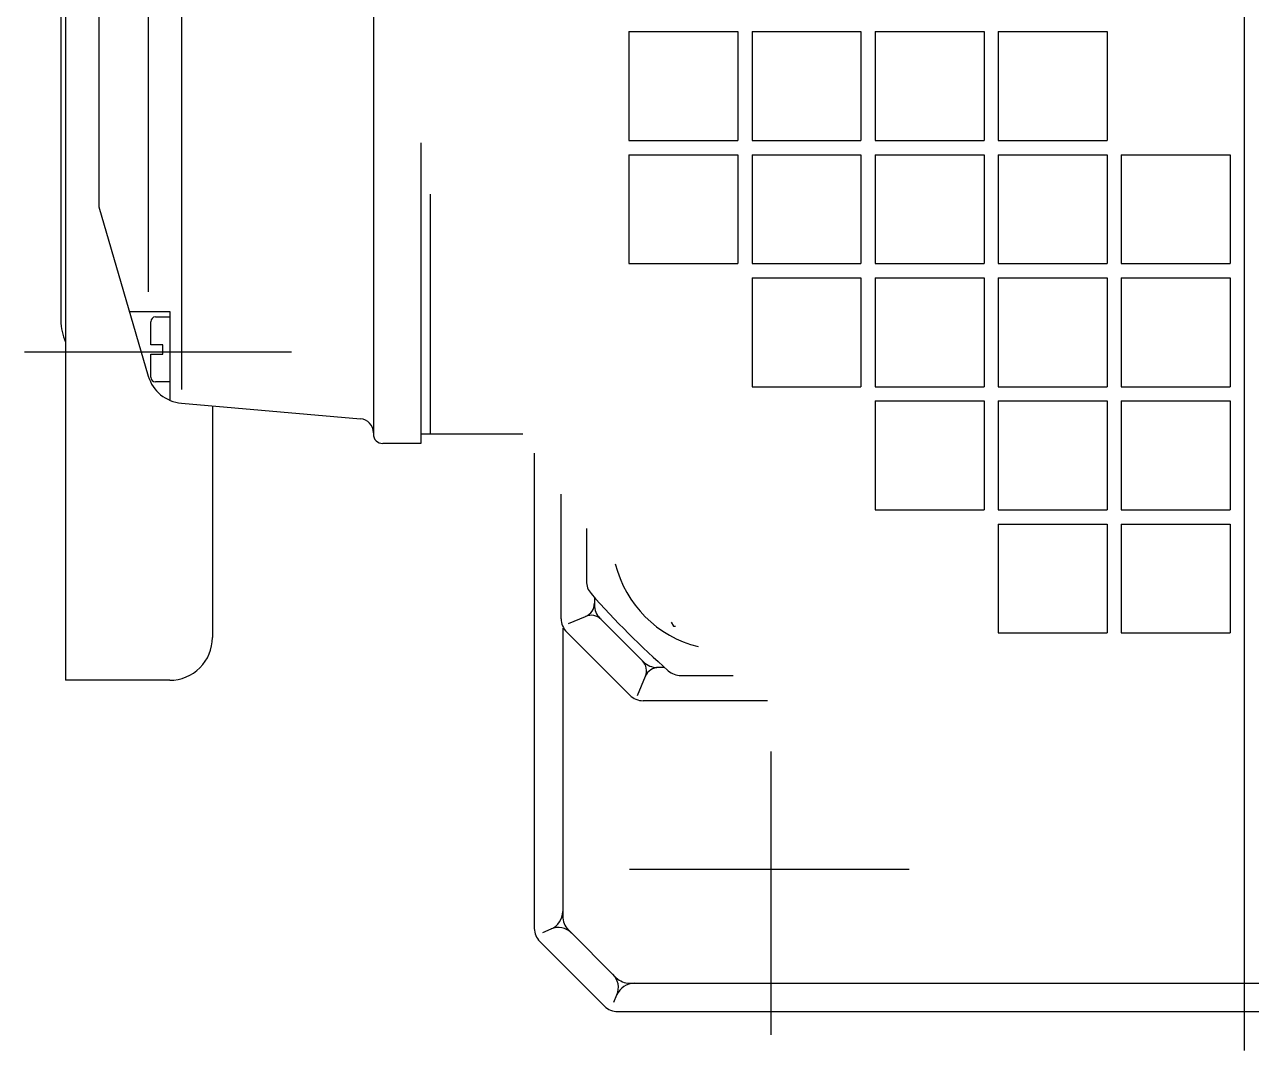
# Model space of a CAD drawing. Extents: x 226317 to 226469, y 8188101 to 8188260.
# Drawn here: x 226393.7761 to 226393.9057, y 8188235.7505 to 8188235.8589 of the extents above; entities that cross this region are included whole.
import ezdxf

# ---------------------------------------------------------------- set-up
doc = ezdxf.new("R2010")
doc.units = 0
doc.header["$LTSCALE"] = 15
doc.layers.get('0').update_dxf_attribs({"color": 250})
doc.layers.add('A-SANITARIOS', color=250, linetype='Continuous')

# ---------------------------------------------------------------- blocks, each defined once
blk = doc.blocks.new('BOMBAS-28.02.2025')
at = {"layer": 'A-SANITARIOS', "color": 8}
for p, q in [((4.387866207049228, -7.159061524085701, -9.61752527069772e-07), (4.387866207049228, -6.941757447086275, -9.61752527069772e-07)), ((4.387866207049228, -7.159061524085701, -9.61752527069772e-07), (4.387866207049228, -6.941757447086275, -9.61752527069772e-07)), ((4.263364742160775, -6.979961334727705, -9.61752527069772e-07), (4.263364742160775, -7.119961150921881, -9.61752527069772e-07)), ((4.263364742160775, -6.979961334727705, -9.61752527069772e-07), (4.263364742160775, -7.119961150921881, -9.61752527069772e-07)), ((4.295866206870414, -7.006086244247854, -9.61752527069772e-07), (4.295866206870414, -7.093836487270892, -9.61752527069772e-07)), ((4.295866206870414, -7.006086244247854, -9.61752527069772e-07), (4.295866206870414, -7.093836487270892, -9.61752527069772e-07)), ((4.275590573088266, -7.010976654477417, -9.61752527069772e-07), (4.275590573088266, -7.089256196282804, -9.61752527069772e-07)), ((4.275590573088266, -7.010976654477417, -9.61752527069772e-07), (4.275590573088266, -7.089256196282804, -9.61752527069772e-07)), ((4.262864743010141, -7.01796096842736, -9.61752527069772e-07), (4.262864743010141, -7.081961519084871, -9.61752527069772e-07)), ((4.262864743010141, -7.01796096842736, -9.61752527069772e-07), (4.262864743010141, -7.081961519084871, -9.61752527069772e-07)), ((4.27209814323578, -7.020464905537665, -9.61752527069772e-07), (4.27209814323578, -7.078949769027531, -9.61752527069772e-07)), ((4.27209814323578, -7.020464905537665, -9.61752527069772e-07), (4.27209814323578, -7.078949769027531, -9.61752527069772e-07)), ((4.266866207704879, -7.029961274005473, -9.61752527069772e-07), (4.266866207704879, -7.069961213506758, -9.61752527069772e-07)), ((4.266866207704879, -7.029961274005473, -9.61752527069772e-07), (4.266866207704879, -7.069961213506758, -9.61752527069772e-07)), ((4.322866209433414, -7.051461243070662, -9.61752527069772e-07), (4.322866209433414, -7.062961244024336, -9.61752527069772e-07)), ((4.322866209433414, -7.051461243070662, -9.61752527069772e-07), (4.334366206661798, -7.051461243070662, -9.61752527069772e-07)), ((4.322866209433414, -7.051461243070662, -9.61752527069772e-07), (4.322866209433414, -7.062961244024336, -9.61752527069772e-07)), ((4.322866209433414, -7.051461243070662, -9.61752527069772e-07), (4.334366206661798, -7.051461243070662, -9.61752527069772e-07)), ((4.334366206661798, -7.051461243070662, -9.61752527069772e-07), (4.334366206661798, -7.062961244024336, -9.61752527069772e-07)), ((4.334366206661798, -7.051461243070662, -9.61752527069772e-07), (4.334366206661798, -7.062961244024336, -9.61752527069772e-07)), ((4.33586620783899, -7.051461243070662, -9.61752527069772e-07), (4.33586620783899, -7.062961244024336, -9.61752527069772e-07)), ((4.33586620783899, -7.051461243070662, -9.61752527069772e-07), (4.347366206930019, -7.051461243070662, -9.61752527069772e-07)), ((4.33586620783899, -7.051461243070662, -9.61752527069772e-07), (4.33586620783899, -7.062961244024336, -9.61752527069772e-07)), ((4.33586620783899, -7.051461243070662, -9.61752527069772e-07), (4.347366206930019, -7.051461243070662, -9.61752527069772e-07)), ((4.347366206930019, -7.051461243070662, -9.61752527069772e-07), (4.347366206930019, -7.062961244024336, -9.61752527069772e-07)), ((4.347366206930019, -7.051461243070662, -9.61752527069772e-07), (4.347366206930019, -7.062961244024336, -9.61752527069772e-07)), ((4.348866208107211, -7.051461243070662, -9.61752527069772e-07), (4.348866208107211, -7.062961244024336, -9.61752527069772e-07)), ((4.348866208107211, -7.051461243070662, -9.61752527069772e-07), (4.36036620719824, -7.051461243070662, -9.61752527069772e-07)), ((4.348866208107211, -7.051461243070662, -9.61752527069772e-07), (4.348866208107211, -7.062961244024336, -9.61752527069772e-07)), ((4.348866208107211, -7.051461243070662, -9.61752527069772e-07), (4.36036620719824, -7.051461243070662, -9.61752527069772e-07)), ((4.36036620719824, -7.051461243070662, -9.61752527069772e-07), (4.36036620719824, -7.062961244024336, -9.61752527069772e-07)), ((4.36036620719824, -7.051461243070662, -9.61752527069772e-07), (4.36036620719824, -7.062961244024336, -9.61752527069772e-07)), ((4.361866206512786, -7.051461243070662, -9.61752527069772e-07), (4.373366207466461, -7.051461243070662, -9.61752527069772e-07)), ((4.361866206512786, -7.051461243070662, -9.61752527069772e-07), (4.361866206512786, -7.062961244024336, -9.61752527069772e-07)), ((4.361866206512786, -7.051461243070662, -9.61752527069772e-07), (4.373366207466461, -7.051461243070662, -9.61752527069772e-07)), ((4.361866206512786, -7.051461243070662, -9.61752527069772e-07), (4.361866206512786, -7.062961244024336, -9.61752527069772e-07)), ((4.373366207466461, -7.051461243070662, -9.61752527069772e-07), (4.373366207466461, -7.062961244024336, -9.61752527069772e-07)), ((4.373366207466461, -7.051461243070662, -9.61752527069772e-07), (4.373366207466461, -7.062961244024336, -9.61752527069772e-07)), ((4.300866207689978, -7.063190002925694, -9.61752527069772e-07), (4.300866207689978, -7.094961212016642, -9.61752527069772e-07)), ((4.300866207689978, -7.063190002925694, -9.61752527069772e-07), (4.300866207689978, -7.094961212016642, -9.61752527069772e-07)), ((4.322866209433414, -7.062961244024336, -9.61752527069772e-07), (4.334366206661798, -7.062961244024336, -9.61752527069772e-07)), ((4.322866209433414, -7.062961244024336, -9.61752527069772e-07), (4.334366206661798, -7.062961244024336, -9.61752527069772e-07)), ((4.33586620783899, -7.062961244024336, -9.61752527069772e-07), (4.347366206930019, -7.062961244024336, -9.61752527069772e-07)), ((4.33586620783899, -7.062961244024336, -9.61752527069772e-07), (4.347366206930019, -7.062961244024336, -9.61752527069772e-07)), ((4.348866208107211, -7.062961244024336, -9.61752527069772e-07), (4.36036620719824, -7.062961244024336, -9.61752527069772e-07)), ((4.348866208107211, -7.062961244024336, -9.61752527069772e-07), (4.36036620719824, -7.062961244024336, -9.61752527069772e-07)), ((4.361866206512786, -7.062961244024336, -9.61752527069772e-07), (4.373366207466461, -7.062961244024336, -9.61752527069772e-07)), ((4.361866206512786, -7.062961244024336, -9.61752527069772e-07), (4.373366207466461, -7.062961244024336, -9.61752527069772e-07)), ((4.322866209433414, -7.064461243338883, -9.61752527069772e-07), (4.322866209433414, -7.075961244292557, -9.61752527069772e-07)), ((4.322866209433414, -7.064461243338883, -9.61752527069772e-07), (4.334366206661798, -7.064461243338883, -9.61752527069772e-07)), ((4.322866209433414, -7.064461243338883, -9.61752527069772e-07), (4.322866209433414, -7.075961244292557, -9.61752527069772e-07)), ((4.322866209433414, -7.064461243338883, -9.61752527069772e-07), (4.334366206661798, -7.064461243338883, -9.61752527069772e-07)), ((4.334366206661798, -7.064461243338883, -9.61752527069772e-07), (4.334366206661798, -7.075961244292557, -9.61752527069772e-07)), ((4.334366206661798, -7.064461243338883, -9.61752527069772e-07), (4.334366206661798, -7.075961244292557, -9.61752527069772e-07)), ((4.33586620783899, -7.064461243338883, -9.61752527069772e-07), (4.33586620783899, -7.075961244292557, -9.61752527069772e-07)), ((4.33586620783899, -7.064461243338883, -9.61752527069772e-07), (4.347366206930019, -7.064461243338883, -9.61752527069772e-07)), ((4.33586620783899, -7.064461243338883, -9.61752527069772e-07), (4.33586620783899, -7.075961244292557, -9.61752527069772e-07)), ((4.33586620783899, -7.064461243338883, -9.61752527069772e-07), (4.347366206930019, -7.064461243338883, -9.61752527069772e-07)), ((4.347366206930019, -7.064461243338883, -9.61752527069772e-07), (4.347366206930019, -7.075961244292557, -9.61752527069772e-07)), ((4.347366206930019, -7.064461243338883, -9.61752527069772e-07), (4.347366206930019, -7.075961244292557, -9.61752527069772e-07)), ((4.348866208107211, -7.064461243338883, -9.61752527069772e-07), (4.348866208107211, -7.075961244292557, -9.61752527069772e-07)), ((4.348866208107211, -7.064461243338883, -9.61752527069772e-07), (4.36036620719824, -7.064461243338883, -9.61752527069772e-07)), ((4.348866208107211, -7.064461243338883, -9.61752527069772e-07), (4.348866208107211, -7.075961244292557, -9.61752527069772e-07)), ((4.348866208107211, -7.064461243338883, -9.61752527069772e-07), (4.36036620719824, -7.064461243338883, -9.61752527069772e-07)), ((4.36036620719824, -7.064461243338883, -9.61752527069772e-07), (4.36036620719824, -7.075961244292557, -9.61752527069772e-07)), ((4.36036620719824, -7.064461243338883, -9.61752527069772e-07), (4.36036620719824, -7.075961244292557, -9.61752527069772e-07)), ((4.361866206512786, -7.064461243338883, -9.61752527069772e-07), (4.361866206512786, -7.075961244292557, -9.61752527069772e-07)), ((4.361866206512786, -7.064461243338883, -9.61752527069772e-07), (4.373366207466461, -7.064461243338883, -9.61752527069772e-07)), ((4.361866206512786, -7.064461243338883, -9.61752527069772e-07), (4.361866206512786, -7.075961244292557, -9.61752527069772e-07)), ((4.361866206512786, -7.064461243338883, -9.61752527069772e-07), (4.373366207466461, -7.064461243338883, -9.61752527069772e-07)), ((4.373366207466461, -7.064461243338883, -9.61752527069772e-07), (4.373366207466461, -7.075961244292557, -9.61752527069772e-07)), ((4.373366207466461, -7.064461243338883, -9.61752527069772e-07), (4.373366207466461, -7.075961244292557, -9.61752527069772e-07)), ((4.374866206781007, -7.064461243338883, -9.61752527069772e-07), (4.386366207734682, -7.064461243338883, -9.61752527069772e-07)), ((4.374866206781007, -7.064461243338883, -9.61752527069772e-07), (4.374866206781007, -7.075961244292557, -9.61752527069772e-07)), ((4.374866206781007, -7.064461243338883, -9.61752527069772e-07), (4.386366207734682, -7.064461243338883, -9.61752527069772e-07)), ((4.374866206781007, -7.064461243338883, -9.61752527069772e-07), (4.374866206781007, -7.075961244292557, -9.61752527069772e-07)), ((4.386366207734682, -7.064461243338883, -9.61752527069772e-07), (4.386366207734682, -7.075961244292557, -9.61752527069772e-07)), ((4.386366207734682, -7.064461243338883, -9.61752527069772e-07), (4.386366207734682, -7.075961244292557, -9.61752527069772e-07)), ((4.301866207853891, -7.068615724332631, -9.61752527069772e-07), (4.301866207853891, -7.093961211852729, -9.61752527069772e-07)), ((4.301866207853891, -7.068615724332631, -9.61752527069772e-07), (4.301866207853891, -7.093961211852729, -9.61752527069772e-07)), ((4.266866097808816, -7.069961409084499, -9.61752527069772e-07), (4.272097971872427, -7.08783698733896, -9.61752527069772e-07)), ((4.266866097808816, -7.069961409084499, -9.61752527069772e-07), (4.272097971872427, -7.08783698733896, -9.61752527069772e-07)), ((4.322866209433414, -7.075961244292557, -9.61752527069772e-07), (4.334366206661798, -7.075961244292557, -9.61752527069772e-07)), ((4.322866209433414, -7.075961244292557, -9.61752527069772e-07), (4.334366206661798, -7.075961244292557, -9.61752527069772e-07)), ((4.33586620783899, -7.075961244292557, -9.61752527069772e-07), (4.347366206930019, -7.075961244292557, -9.61752527069772e-07)), ((4.33586620783899, -7.075961244292557, -9.61752527069772e-07), (4.347366206930019, -7.075961244292557, -9.61752527069772e-07)), ((4.348866208107211, -7.075961244292557, -9.61752527069772e-07), (4.36036620719824, -7.075961244292557, -9.61752527069772e-07)), ((4.348866208107211, -7.075961244292557, -9.61752527069772e-07), (4.36036620719824, -7.075961244292557, -9.61752527069772e-07)), ((4.361866206512786, -7.075961244292557, -9.61752527069772e-07), (4.373366207466461, -7.075961244292557, -9.61752527069772e-07)), ((4.361866206512786, -7.075961244292557, -9.61752527069772e-07), (4.373366207466461, -7.075961244292557, -9.61752527069772e-07)), ((4.374866206781007, -7.075961244292557, -9.61752527069772e-07), (4.386366207734682, -7.075961244292557, -9.61752527069772e-07)), ((4.374866206781007, -7.075961244292557, -9.61752527069772e-07), (4.386366207734682, -7.075961244292557, -9.61752527069772e-07)), ((4.33586620783899, -7.077461243607104, -9.61752527069772e-07), (4.33586620783899, -7.088961242698133, -9.61752527069772e-07)), ((4.33586620783899, -7.077461243607104, -9.61752527069772e-07), (4.347366206930019, -7.077461243607104, -9.61752527069772e-07)), ((4.33586620783899, -7.077461243607104, -9.61752527069772e-07), (4.33586620783899, -7.088961242698133, -9.61752527069772e-07)), ((4.33586620783899, -7.077461243607104, -9.61752527069772e-07), (4.347366206930019, -7.077461243607104, -9.61752527069772e-07)), ((4.347366206930019, -7.077461243607104, -9.61752527069772e-07), (4.347366206930019, -7.088961242698133, -9.61752527069772e-07)), ((4.347366206930019, -7.077461243607104, -9.61752527069772e-07), (4.347366206930019, -7.088961242698133, -9.61752527069772e-07)), ((4.348866208107211, -7.077461243607104, -9.61752527069772e-07), (4.348866208107211, -7.088961242698133, -9.61752527069772e-07)), ((4.348866208107211, -7.077461243607104, -9.61752527069772e-07), (4.36036620719824, -7.077461243607104, -9.61752527069772e-07)), ((4.348866208107211, -7.077461243607104, -9.61752527069772e-07), (4.348866208107211, -7.088961242698133, -9.61752527069772e-07)), ((4.348866208107211, -7.077461243607104, -9.61752527069772e-07), (4.36036620719824, -7.077461243607104, -9.61752527069772e-07)), ((4.36036620719824, -7.077461243607104, -9.61752527069772e-07), (4.36036620719824, -7.088961242698133, -9.61752527069772e-07)), ((4.36036620719824, -7.077461243607104, -9.61752527069772e-07), (4.36036620719824, -7.088961242698133, -9.61752527069772e-07)), ((4.361866206512786, -7.077461243607104, -9.61752527069772e-07), (4.361866206512786, -7.088961242698133, -9.61752527069772e-07)), ((4.361866206512786, -7.077461243607104, -9.61752527069772e-07), (4.373366207466461, -7.077461243607104, -9.61752527069772e-07)), ((4.361866206512786, -7.077461243607104, -9.61752527069772e-07), (4.361866206512786, -7.088961242698133, -9.61752527069772e-07)), ((4.361866206512786, -7.077461243607104, -9.61752527069772e-07), (4.373366207466461, -7.077461243607104, -9.61752527069772e-07)), ((4.373366207466461, -7.077461243607104, -9.61752527069772e-07), (4.373366207466461, -7.088961242698133, -9.61752527069772e-07)), ((4.373366207466461, -7.077461243607104, -9.61752527069772e-07), (4.373366207466461, -7.088961242698133, -9.61752527069772e-07)), ((4.374866206781007, -7.077461243607104, -9.61752527069772e-07), (4.386366207734682, -7.077461243607104, -9.61752527069772e-07)), ((4.374866206781007, -7.077461243607104, -9.61752527069772e-07), (4.374866206781007, -7.088961242698133, -9.61752527069772e-07)), ((4.374866206781007, -7.077461243607104, -9.61752527069772e-07), (4.386366207734682, -7.077461243607104, -9.61752527069772e-07)), ((4.374866206781007, -7.077461243607104, -9.61752527069772e-07), (4.374866206781007, -7.088961242698133, -9.61752527069772e-07)), ((4.386366207734682, -7.077461243607104, -9.61752527069772e-07), (4.386366207734682, -7.088961242698133, -9.61752527069772e-07)), ((4.386366207734682, -7.077461243607104, -9.61752527069772e-07), (4.386366207734682, -7.088961242698133, -9.61752527069772e-07)), ((4.270104244933464, -7.081024629063904, -9.61752527069772e-07), (4.274366208002903, -7.081024629063904, -9.61752527069772e-07)), ((4.270104244933464, -7.081024629063904, -9.61752527069772e-07), (4.274366208002903, -7.081024629063904, -9.61752527069772e-07)), ((4.272357907728292, -7.084524628706276, -9.61752527069772e-07), (4.272357907728292, -7.082094634883106, -9.61752527069772e-07)), ((4.272357907728292, -7.084524628706276, -9.61752527069772e-07), (4.272357907728292, -7.082094634883106, -9.61752527069772e-07)), ((4.272857906878926, -7.081594635732472, -9.61752527069772e-07), (4.274366208002903, -7.081594635732472, -9.61752527069772e-07)), ((4.272857906878926, -7.081594635732472, -9.61752527069772e-07), (4.274366208002903, -7.081594635732472, -9.61752527069772e-07)), ((4.274366208002903, -7.081024629063904, -9.61752527069772e-07), (4.274366208002903, -7.090391877107322, -9.61752527069772e-07)), ((4.274366208002903, -7.081024629063904, -9.61752527069772e-07), (4.274366208002903, -7.090391877107322, -9.61752527069772e-07)), ((4.273627928108908, -7.084524628706276, -9.61752527069772e-07), (4.272357907728292, -7.084524628706276, -9.61752527069772e-07)), ((4.273627928108908, -7.084524628706276, -9.61752527069772e-07), (4.272357907728292, -7.084524628706276, -9.61752527069772e-07)), ((4.273627928108908, -7.085524628870189, -9.61752527069772e-07), (4.273627928108908, -7.084524628706276, -9.61752527069772e-07)), ((4.273627928108908, -7.085524628870189, -9.61752527069772e-07), (4.273627928108908, -7.084524628706276, -9.61752527069772e-07)), ((4.287232418195345, -7.085318635217845, -9.61752527069772e-07), (4.259024654165842, -7.085318635217845, -9.61752527069772e-07)), ((4.287232418195345, -7.085318635217845, -9.61752527069772e-07), (4.259024654165842, -7.085318635217845, -9.61752527069772e-07)), ((4.272357907728292, -7.087954620830715, -9.61752527069772e-07), (4.272357907728292, -7.085524628870189, -9.61752527069772e-07)), ((4.272357907728292, -7.085524628870189, -9.61752527069772e-07), (4.273627928108908, -7.085524628870189, -9.61752527069772e-07)), ((4.272357907728292, -7.087954620830715, -9.61752527069772e-07), (4.272357907728292, -7.085524628870189, -9.61752527069772e-07)), ((4.272357907728292, -7.085524628870189, -9.61752527069772e-07), (4.273627928108908, -7.085524628870189, -9.61752527069772e-07)), ((4.274366208002903, -7.088454621843994, -9.61752527069772e-07), (4.272857906878926, -7.088454621843994, -9.61752527069772e-07)), ((4.274366208002903, -7.088454621843994, -9.61752527069772e-07), (4.272857906878926, -7.088454621843994, -9.61752527069772e-07)), ((4.33586620783899, -7.088961242698133, -9.61752527069772e-07), (4.347366206930019, -7.088961242698133, -9.61752527069772e-07)), ((4.33586620783899, -7.088961242698133, -9.61752527069772e-07), (4.347366206930019, -7.088961242698133, -9.61752527069772e-07)), ((4.348866208107211, -7.088961242698133, -9.61752527069772e-07), (4.36036620719824, -7.088961242698133, -9.61752527069772e-07)), ((4.348866208107211, -7.088961242698133, -9.61752527069772e-07), (4.36036620719824, -7.088961242698133, -9.61752527069772e-07)), ((4.361866206512786, -7.088961242698133, -9.61752527069772e-07), (4.373366207466461, -7.088961242698133, -9.61752527069772e-07)), ((4.361866206512786, -7.088961242698133, -9.61752527069772e-07), (4.373366207466461, -7.088961242698133, -9.61752527069772e-07)), ((4.374866206781007, -7.088961242698133, -9.61752527069772e-07), (4.386366207734682, -7.088961242698133, -9.61752527069772e-07)), ((4.374866206781007, -7.088961242698133, -9.61752527069772e-07), (4.386366207734682, -7.088961242698133, -9.61752527069772e-07)), ((4.275590550736524, -7.090698181651533, -9.61752527069772e-07), (4.294496017158963, -7.092342135496438, -9.61752527069772e-07)), ((4.275590550736524, -7.090698181651533, -9.61752527069772e-07), (4.294496017158963, -7.092342135496438, -9.61752527069772e-07)), ((4.278864741907455, -7.090982881374657, -9.61752527069772e-07), (4.278864741907455, -7.115461335517466, -9.61752527069772e-07)), ((4.278864741907455, -7.090982881374657, -9.61752527069772e-07), (4.278864741907455, -7.115461335517466, -9.61752527069772e-07)), ((4.348866208107211, -7.090461243875325, -9.61752527069772e-07), (4.348866208107211, -7.101961242966354, -9.61752527069772e-07)), ((4.348866208107211, -7.090461243875325, -9.61752527069772e-07), (4.36036620719824, -7.090461243875325, -9.61752527069772e-07)), ((4.348866208107211, -7.090461243875325, -9.61752527069772e-07), (4.348866208107211, -7.101961242966354, -9.61752527069772e-07)), ((4.348866208107211, -7.090461243875325, -9.61752527069772e-07), (4.36036620719824, -7.090461243875325, -9.61752527069772e-07)), ((4.36036620719824, -7.090461243875325, -9.61752527069772e-07), (4.36036620719824, -7.101961242966354, -9.61752527069772e-07)), ((4.36036620719824, -7.090461243875325, -9.61752527069772e-07), (4.36036620719824, -7.101961242966354, -9.61752527069772e-07)), ((4.361866206512786, -7.090461243875325, -9.61752527069772e-07), (4.361866206512786, -7.101961242966354, -9.61752527069772e-07)), ((4.361866206512786, -7.090461243875325, -9.61752527069772e-07), (4.373366207466461, -7.090461243875325, -9.61752527069772e-07)), ((4.361866206512786, -7.090461243875325, -9.61752527069772e-07), (4.361866206512786, -7.101961242966354, -9.61752527069772e-07)), ((4.361866206512786, -7.090461243875325, -9.61752527069772e-07), (4.373366207466461, -7.090461243875325, -9.61752527069772e-07)), ((4.373366207466461, -7.090461243875325, -9.61752527069772e-07), (4.373366207466461, -7.101961242966354, -9.61752527069772e-07)), ((4.373366207466461, -7.090461243875325, -9.61752527069772e-07), (4.373366207466461, -7.101961242966354, -9.61752527069772e-07)), ((4.374866206781007, -7.090461243875325, -9.61752527069772e-07), (4.386366207734682, -7.090461243875325, -9.61752527069772e-07)), ((4.374866206781007, -7.090461243875325, -9.61752527069772e-07), (4.374866206781007, -7.101961242966354, -9.61752527069772e-07)), ((4.374866206781007, -7.090461243875325, -9.61752527069772e-07), (4.386366207734682, -7.090461243875325, -9.61752527069772e-07)), ((4.374866206781007, -7.090461243875325, -9.61752527069772e-07), (4.374866206781007, -7.101961242966354, -9.61752527069772e-07)), ((4.386366207734682, -7.090461243875325, -9.61752527069772e-07), (4.386366207734682, -7.101961242966354, -9.61752527069772e-07)), ((4.386366207734682, -7.090461243875325, -9.61752527069772e-07), (4.386366207734682, -7.101961242966354, -9.61752527069772e-07)), ((4.295866206870414, -7.093836487270892, -9.61752527069772e-07), (4.295866206870414, -7.093961243517697, -9.61752527069772e-07)), ((4.295866206870414, -7.093836487270892, -9.61752527069772e-07), (4.295866206870414, -7.093961243517697, -9.61752527069772e-07)), ((4.300866207689978, -7.094961212016642, -9.61752527069772e-07), (4.296866207034327, -7.094961212016642, -9.61752527069772e-07)), ((4.300866207689978, -7.094961212016642, -9.61752527069772e-07), (4.296866207034327, -7.094961212016642, -9.61752527069772e-07)), ((4.311656002537347, -7.093961211852729, -9.61752527069772e-07), (4.300866207689978, -7.093961211852729, -9.61752527069772e-07)), ((4.311656002537347, -7.093961211852729, -9.61752527069772e-07), (4.300866207689978, -7.093961211852729, -9.61752527069772e-07)), ((4.312866207794286, -7.095993836410344, -9.61752527069772e-07), (4.312866207794286, -7.146176834590733, -9.61752527069772e-07)), ((4.312866207794286, -7.095993836410344, -9.61752527069772e-07), (4.312866207794286, -7.146176834590733, -9.61752527069772e-07)), ((4.315702878520824, -7.113459992222488, -9.61752527069772e-07), (4.315702878520824, -7.100324464030564, -9.61752527069772e-07)), ((4.315702878520824, -7.113459992222488, -9.61752527069772e-07), (4.315702878520824, -7.100324464030564, -9.61752527069772e-07)), ((4.348866208107211, -7.101961242966354, -9.61752527069772e-07), (4.36036620719824, -7.101961242966354, -9.61752527069772e-07)), ((4.348866208107211, -7.101961242966354, -9.61752527069772e-07), (4.36036620719824, -7.101961242966354, -9.61752527069772e-07)), ((4.361866206512786, -7.101961242966354, -9.61752527069772e-07), (4.373366207466461, -7.101961242966354, -9.61752527069772e-07)), ((4.361866206512786, -7.101961242966354, -9.61752527069772e-07), (4.373366207466461, -7.101961242966354, -9.61752527069772e-07)), ((4.374866206781007, -7.101961242966354, -9.61752527069772e-07), (4.386366207734682, -7.101961242966354, -9.61752527069772e-07)), ((4.374866206781007, -7.101961242966354, -9.61752527069772e-07), (4.386366207734682, -7.101961242966354, -9.61752527069772e-07)), ((4.318368157953955, -7.103942901827395, -9.61752527069772e-07), (4.318368157953955, -7.109490205533803, -9.61752527069772e-07)), ((4.318368157953955, -7.103942901827395, -9.61752527069772e-07), (4.318368157953955, -7.109490205533803, -9.61752527069772e-07)), ((4.361866206512786, -7.103461244143546, -9.61752527069772e-07), (4.361866206512786, -7.114961243234575, -9.61752527069772e-07)), ((4.361866206512786, -7.103461244143546, -9.61752527069772e-07), (4.373366207466461, -7.103461244143546, -9.61752527069772e-07)), ((4.361866206512786, -7.103461244143546, -9.61752527069772e-07), (4.361866206512786, -7.114961243234575, -9.61752527069772e-07)), ((4.361866206512786, -7.103461244143546, -9.61752527069772e-07), (4.373366207466461, -7.103461244143546, -9.61752527069772e-07)), ((4.373366207466461, -7.103461244143546, -9.61752527069772e-07), (4.373366207466461, -7.114961243234575, -9.61752527069772e-07)), ((4.373366207466461, -7.103461244143546, -9.61752527069772e-07), (4.373366207466461, -7.114961243234575, -9.61752527069772e-07)), ((4.374866206781007, -7.103461244143546, -9.61752527069772e-07), (4.374866206781007, -7.114961243234575, -9.61752527069772e-07)), ((4.374866206781007, -7.103461244143546, -9.61752527069772e-07), (4.386366207734682, -7.103461244143546, -9.61752527069772e-07)), ((4.374866206781007, -7.103461244143546, -9.61752527069772e-07), (4.374866206781007, -7.114961243234575, -9.61752527069772e-07)), ((4.374866206781007, -7.103461244143546, -9.61752527069772e-07), (4.386366207734682, -7.103461244143546, -9.61752527069772e-07)), ((4.386366207734682, -7.103461244143546, -9.61752527069772e-07), (4.386366207734682, -7.114961243234575, -9.61752527069772e-07)), ((4.386366207734682, -7.103461244143546, -9.61752527069772e-07), (4.386366207734682, -7.114961243234575, -9.61752527069772e-07)), ((4.319216304109432, -7.111206299625337, -9.61752527069772e-07), (4.319216304109432, -7.112004579044878, -9.61752527069772e-07)), ((4.319216304109432, -7.111206299625337, -9.61752527069772e-07), (4.319216304109432, -7.112004579044878, -9.61752527069772e-07)), ((4.316486292169429, -7.113963537849486, -9.61752527069772e-07), (4.318290066556074, -7.113216388039291, -9.61752527069772e-07)), ((4.316486292169429, -7.113963537849486, -9.61752527069772e-07), (4.318290066556074, -7.113216388039291, -9.61752527069772e-07)), ((4.315866208286025, -7.114451692439616, -9.61752527069772e-07), (4.315866208286025, -7.144890061579645, -9.61752527069772e-07)), ((4.315866208286025, -7.114451692439616, -9.61752527069772e-07), (4.315866208286025, -7.144890061579645, -9.61752527069772e-07)), ((4.319802338839509, -7.113418216817081, -9.61752527069772e-07), (4.324408887536265, -7.118024769239128, -9.61752527069772e-07)), ((4.319802338839509, -7.113418216817081, -9.61752527069772e-07), (4.324408887536265, -7.118024769239128, -9.61752527069772e-07)), ((4.327339461655356, -7.113840074278414, -9.61752527069772e-07), (4.327583727077581, -7.114263149909675, -9.61752527069772e-07)), ((4.327339461655356, -7.113840074278414, -9.61752527069772e-07), (4.327583727077581, -7.114263149909675, -9.61752527069772e-07)), ((4.327583734528162, -7.114263153634965, -9.61752527069772e-07), (4.327789059490897, -7.114263153634965, -9.61752527069772e-07)), ((4.327583734528162, -7.114263153634965, -9.61752527069772e-07), (4.327789059490897, -7.114263153634965, -9.61752527069772e-07)), ((4.31628890207503, -7.114873516373336, -9.61752527069772e-07), (4.322953763068654, -7.12153837736696, -9.61752527069772e-07)), ((4.31628890207503, -7.114873516373336, -9.61752527069772e-07), (4.322953763068654, -7.12153837736696, -9.61752527069772e-07)), ((4.361866206512786, -7.114961243234575, -9.61752527069772e-07), (4.373366207466461, -7.114961243234575, -9.61752527069772e-07)), ((4.361866206512786, -7.114961243234575, -9.61752527069772e-07), (4.373366207466461, -7.114961243234575, -9.61752527069772e-07)), ((4.374866206781007, -7.114961243234575, -9.61752527069772e-07), (4.386366207734682, -7.114961243234575, -9.61752527069772e-07)), ((4.374866206781007, -7.114961243234575, -9.61752527069772e-07), (4.386366207734682, -7.114961243234575, -9.61752527069772e-07)), ((4.323767735273577, -7.121573804877698, -9.61752527069772e-07), (4.324611193151213, -7.119537540711462, -9.61752527069772e-07)), ((4.323767735273577, -7.121573804877698, -9.61752527069772e-07), (4.324611193151213, -7.119537540711462, -9.61752527069772e-07)), ((4.326621087850071, -7.118611237965524, -9.61752527069772e-07), (4.325822262675501, -7.118611237965524, -9.61752527069772e-07)), ((4.326621087850071, -7.118611237965524, -9.61752527069772e-07), (4.325822262675501, -7.118611237965524, -9.61752527069772e-07)), ((4.328338377759792, -7.119460907764733, -9.61752527069772e-07), (4.333886715234257, -7.119460907764733, -9.61752527069772e-07)), ((4.328338377759792, -7.119460907764733, -9.61752527069772e-07), (4.333886715234257, -7.119460907764733, -9.61752527069772e-07)), ((4.274364740238525, -7.119961150921881, -9.61752527069772e-07), (4.263364742160775, -7.119961150921881, -9.61752527069772e-07)), ((4.274364740238525, -7.119961150921881, -9.61752527069772e-07), (4.263364742160775, -7.119961150921881, -9.61752527069772e-07)), ((4.33750317117665, -7.122124756686389, -9.61752527069772e-07), (4.324366937042214, -7.122124756686389, -9.61752527069772e-07)), ((4.33750317117665, -7.122124756686389, -9.61752527069772e-07), (4.324366937042214, -7.122124756686389, -9.61752527069772e-07)), ((4.337866208166815, -7.127487915568054, -9.61752527069772e-07), (4.337866208166815, -7.157412645407021, -9.61752527069772e-07)), ((4.337866208166815, -7.127487915568054, -9.61752527069772e-07), (4.337866208166815, -7.157412645407021, -9.61752527069772e-07)), ((4.3524506787071, -7.139961243607104, -9.61752527069772e-07), (4.322934078634717, -7.139961243607104, -9.61752527069772e-07)), ((4.3524506787071, -7.139961243607104, -9.61752527069772e-07), (4.322934078634717, -7.139961243607104, -9.61752527069772e-07)), ((4.313757014111616, -7.146592249162495, -9.61752527069772e-07), (4.314632850349881, -7.146229461766779, -9.61752527069772e-07)), ((4.313757014111616, -7.146592249162495, -9.61752527069772e-07), (4.314632850349881, -7.146229461766779, -9.61752527069772e-07)), ((4.316452984348871, -7.146303129382432, -9.61752527069772e-07), (4.321524158702232, -7.151374173350632, -9.61752527069772e-07)), ((4.316452984348871, -7.146303129382432, -9.61752527069772e-07), (4.321524158702232, -7.151374173350632, -9.61752527069772e-07)), ((4.313452631817199, -7.147545437328517, -9.61752527069772e-07), (4.320281234220602, -7.154373868368566, -9.61752527069772e-07)), ((4.313452631817199, -7.147545437328517, -9.61752527069772e-07), (4.320281234220602, -7.154373868368566, -9.61752527069772e-07)), ((4.322937498451211, -7.151961137540638, -9.61752527069772e-07), (4.452794187352993, -7.151961137540638, -9.61752527069772e-07)), ((4.322937498451211, -7.151961137540638, -9.61752527069772e-07), (4.452794187352993, -7.151961137540638, -9.61752527069772e-07)), ((4.321280338452198, -7.153965060599148, -9.61752527069772e-07), (4.32159870734904, -7.153196479193866, -9.61752527069772e-07)), ((4.321280338452198, -7.153965060599148, -9.61752527069772e-07), (4.32159870734904, -7.153196479193866, -9.61752527069772e-07)), ((4.321694817976095, -7.154961136169732, -9.61752527069772e-07), (4.454037350253202, -7.154961136169732, -9.61752527069772e-07)), ((4.321694817976095, -7.154961136169732, -9.61752527069772e-07), (4.454037350253202, -7.154961136169732, -9.61752527069772e-07))]:
    blk.add_line(p, q, dxfattribs=at)
for centre, radius, start, end in [((4.268366207019426, -7.081961519084871, -9.61752527069772e-07), 0.005499992, 180.0000360719366, 204.5831438849129), ((4.268366207019426, -7.081961519084871, -9.61752527069772e-07), 0.005499992, 180.0000360719366, 204.5831438849129), ((4.272857906878926, -7.082094634883106, -9.61752527069772e-07), 0.0005, 90.0000298820776, 179.9999641415069), ((4.272857906878926, -7.082094634883106, -9.61752527069772e-07), 0.0005, 90.0000298820776, 179.9999641415069), ((4.275937006459571, -7.086713165976107, -9.61752527069772e-07), 0.003999999000000001, 196.3140659449919, 265.0304880046164), ((4.275937006459571, -7.086713165976107, -9.61752527069772e-07), 0.003999999000000001, 196.3140659449919, 265.0304880046164), ((4.272857906878926, -7.087954620830715, -9.61752527069772e-07), 0.0005, 180.0000219846714, 269.9999568844308), ((4.272857906878926, -7.087954620830715, -9.61752527069772e-07), 0.0005, 180.0000219846714, 269.9999568844308), ((4.294366207555868, -7.093836487270892, -9.61752527069772e-07), 0.0015, 359.99970907663, 85.03020712435939), ((4.294366207555868, -7.093836487270892, -9.61752527069772e-07), 0.0015, 359.99970907663, 85.03020712435939), ((4.296866207034327, -7.093961243517697, -9.61752527069772e-07), 0.001, 180.0000219846714, 269.9999978655659), ((4.296866207034327, -7.093961243517697, -9.61752527069772e-07), 0.001, 180.0000219846714, 269.9999978655659), ((4.333068354637362, -7.104763184674084, -9.61752527069772e-07), 0.012, 193.9804359373344, 256.0238320913052), ((4.333068354637362, -7.104763184674084, -9.61752527069772e-07), 0.012, 193.9804359373344, 256.0238320913052), ((4.320368162007071, -7.109490205533803, -9.61752527069772e-07), 0.002, 180.0000219846714, 221.4096010020916), ((4.320368162007071, -7.109490205533803, -9.61752527069772e-07), 0.002, 180.0000219846714, 221.4096010020916), ((4.317715574637987, -7.111830811016262, -9.61752527069772e-07), 0.0015, 292.4995899816595, 0), ((4.317715574637987, -7.111830811016262, -9.61752527069772e-07), 0.0015, 292.4995899816595, 0), ((4.387867916957475, -7.049961243756115, -9.61752527069772e-07), 0.092, 221.4096288933894, 228.5903841049175), ((4.387867916957475, -7.049961243756115, -9.61752527069772e-07), 0.092, 221.4096288933894, 228.5903841049175), ((4.318863520980813, -7.114602449350059, -9.61752527069772e-07), 0.0015, 45.00065419784863, 112.5004278371069), ((4.318863520980813, -7.114602449350059, -9.61752527069772e-07), 0.0015, 45.00065419784863, 112.5004278371069), ((4.321215572417714, -7.112004670314491, -9.61752527069772e-07), 0.002, 179.9999810035364, 224.999671960728), ((4.321215572417714, -7.112004670314491, -9.61752527069772e-07), 0.002, 179.9999810035364, 224.999671960728), ((4.317702146829106, -7.113459992222488, -9.61752527069772e-07), 0.002, 179.9998168655529, 224.9999451379324), ((4.317702146829106, -7.113459992222488, -9.61752527069772e-07), 0.002, 179.9998168655529, 224.9999451379324), ((4.274366208002903, -7.115461335517466, -9.61752527069772e-07), 0.004499994, 269.9999839917441, 0), ((4.274366208002903, -7.115461335517466, -9.61752527069772e-07), 0.004499994, 269.9999839917441, 0), ((4.323224362567998, -7.118963181041181, -9.61752527069772e-07), 0.0015, 337.499629120844, 45.00014496565601), ((4.323224362567998, -7.118963181041181, -9.61752527069772e-07), 0.0015, 337.499629120844, 45.00014496565601), ((4.325822262675501, -7.116611237637699, -9.61752527069772e-07), 0.002, 224.9997259915164, 269.9996358655399), ((4.325822262675501, -7.116611237637699, -9.61752527069772e-07), 0.002, 224.9997259915164, 269.9996358655399), ((4.325996090308763, -7.120111237280071, -9.61752527069772e-07), 0.0015, 90.00014599529351, 157.4997360881635), ((4.325996090308763, -7.120111237280071, -9.61752527069772e-07), 0.0015, 90.00014599529351, 157.4997360881635), ((4.328338377759792, -7.117460907436907, -9.61752527069772e-07), 0.002, 228.5903978140239, 270.0000249728791), ((4.328338377759792, -7.117460907436907, -9.61752527069772e-07), 0.002, 228.5903978140239, 270.0000249728791), ((4.324366937042214, -7.120124756358564, -9.61752527069772e-07), 0.002, 225.0010381615749, 270.0014930366635), ((4.324366937042214, -7.120124756358564, -9.61752527069772e-07), 0.002, 225.0010381615749, 270.0014930366635), ((4.313865718082525, -7.144382339902222, -9.61752527069772e-07), 0.002, 292.5069119760047, 0), ((4.313865718082525, -7.144382339902222, -9.61752527069772e-07), 0.002, 292.5069119760047, 0), ((4.317865718738176, -7.144890152849257, -9.61752527069772e-07), 0.002, 179.9997630778132, 225.0055180158757), ((4.317865718738176, -7.144890152849257, -9.61752527069772e-07), 0.002, 179.9997630778132, 225.0055180158757), ((4.314864988089539, -7.14613273832947, -9.61752527069772e-07), 0.002, 181.2661349581432, 225.000764979654), ((4.314864988089539, -7.14613273832947, -9.61752527069772e-07), 0.002, 181.2661349581432, 225.000764979654), ((4.315396480844356, -7.148077820427716, -9.61752527069772e-07), 0.002, 44.99725613372712, 112.495346971448), ((4.315396480844356, -7.148077820427716, -9.61752527069772e-07), 0.002, 44.99725613372712, 112.495346971448), ((4.319749264628626, -7.152430634014308, -9.61752527069772e-07), 0.002, 337.4999840405556, 44.99976221406451), ((4.319749264628626, -7.152430634014308, -9.61752527069772e-07), 0.002, 337.4999840405556, 44.99976221406451), ((4.322936762706377, -7.149961213581264, -9.61752527069772e-07), 0.002, 225.0029500246887, 270.0030778539975), ((4.322936762706377, -7.149961213581264, -9.61752527069772e-07), 0.002, 225.0029500246887, 270.0030778539975), ((4.323444817797281, -7.15396121237427, -9.61752527069772e-07), 0.002, 89.99932594570632, 157.4991348888602), ((4.323444817797281, -7.15396121237427, -9.61752527069772e-07), 0.002, 89.99932594570632, 157.4991348888602), ((4.321693597943522, -7.152961228974164, -9.61752527069772e-07), 0.002, 225.0048081400058, 270.0000179292466), ((4.321693597943522, -7.152961228974164, -9.61752527069772e-07), 0.002, 225.0048081400058, 270.0000179292466)]:
    blk.add_arc(centre, radius, start, end, dxfattribs=at)

msp = doc.modelspace()

# ---------------------------------------------------------------- block references
msp.add_blockref('BOMBAS-28.02.2025', (226389.5170881864, 8188242.909606731))

doc.saveas('drawing.dxf')
